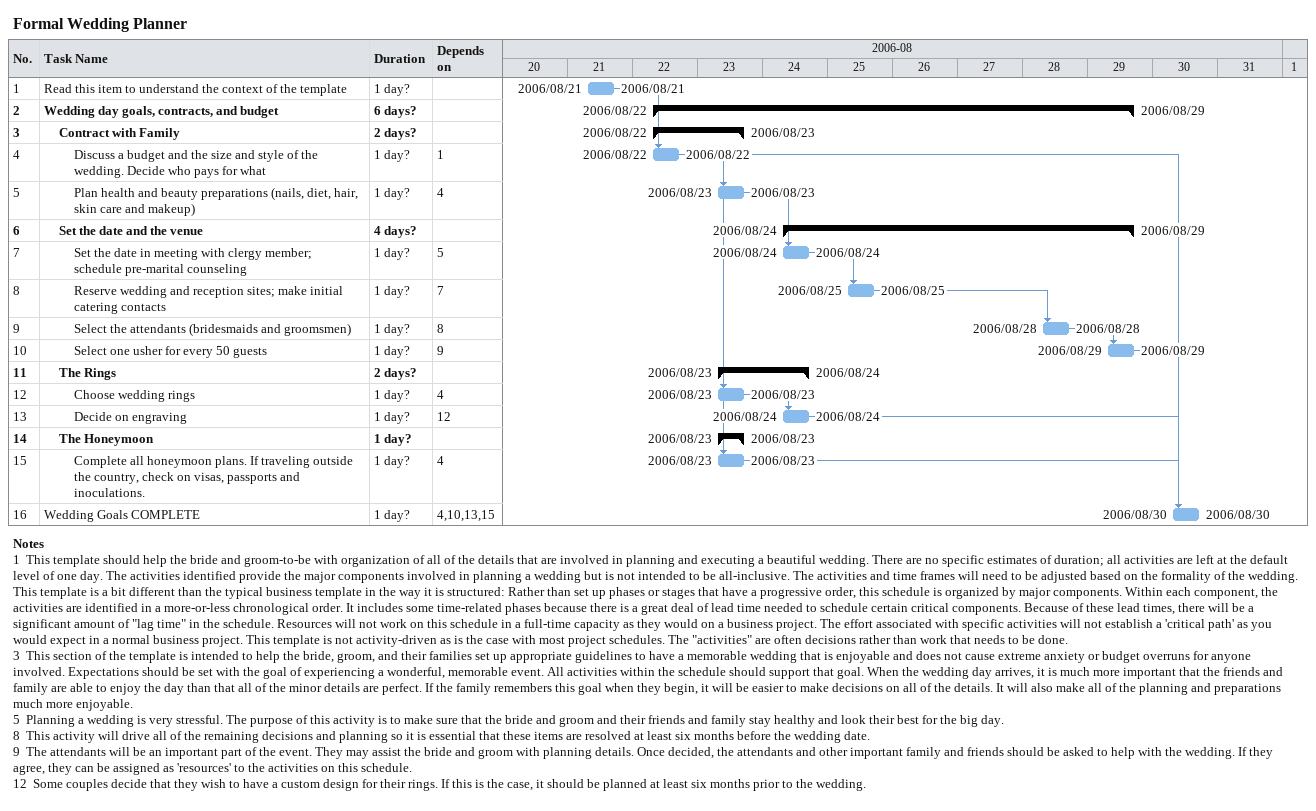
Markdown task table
Formal Wedding Planner

| ID | Level | Task | Duration | Start | Finish | Predecessors |
|---|---|---|---|---|---|---|
| 1 | 1 | Read this item to understand the context of the template | 1d? | 2006-08-21 | 2006-08-21 |  |
| 2 | 1 | **Wedding day goals, contracts, and budget** | 6d? | 2006-08-22 | 2006-08-29 |  |
| 3 | 2 | **Contract with Family** | 2d? | 2006-08-22 | 2006-08-23 |  |
| 4 | 3 | Discuss a budget and the size and style of the wedding. Decide who pays for what | 1d? | 2006-08-22 | 2006-08-22 | 1 |
| 5 | 3 | Plan health and beauty preparations (nails, diet, hair, skin care and makeup) | 1d? | 2006-08-23 | 2006-08-23 | 4 |
| 6 | 2 | **Set the date and the venue** | 4d? | 2006-08-24 | 2006-08-29 |  |
| 7 | 3 | Set the date in meeting with clergy member; schedule pre-marital counseling | 1d? | 2006-08-24 | 2006-08-24 | 5 |
| 8 | 3 | Reserve wedding and reception sites; make initial catering contacts | 1d? | 2006-08-25 | 2006-08-25 | 7 |
| 9 | 3 | Select the attendants (bridesmaids and groomsmen) | 1d? | 2006-08-28 | 2006-08-28 | 8 |
| 10 | 3 | Select one usher for every 50 guests | 1d? | 2006-08-29 | 2006-08-29 | 9 |
| 11 | 2 | **The Rings** | 2d? | 2006-08-23 | 2006-08-24 |  |
| 12 | 3 | Choose wedding rings | 1d? | 2006-08-23 | 2006-08-23 | 4 |
| 13 | 3 | Decide on engraving | 1d? | 2006-08-24 | 2006-08-24 | 12 |
| 14 | 2 | **The Honeymoon** | 1d? | 2006-08-23 | 2006-08-23 |  |
| 15 | 3 | Complete all honeymoon plans. If traveling outside the country, check on visas, passports and inoculations. | 1d? | 2006-08-23 | 2006-08-23 | 4 |
| 16 | 1 | Wedding Goals COMPLETE | 1d? | 2006-08-30 | 2006-08-30 | 4, 10, 13, 15 |

Notes
- 1: This template should help the bride and groom-to-be with organization of all of the details that are involved in planning and executing a beautiful wedding. There are no specific estimates of duration; all activities are left at the default level of one day. The activities identified provide the major components involved in planning a wedding but is not intended to be all-inclusive. The activities and time frames will need to be adjusted based on the formality of the wedding. This template is a bit different than the typical business template in the way it is structured: Rather than set up phases or stages that have a progressive order, this schedule is organized by major components. Within each component, the activities are identified in a more-or-less chronological order. It includes some time-related phases because there is a great deal of lead time needed to schedule certain critical components. Because of these lead times, there will be a significant amount of "lag time" in the schedule. Resources will not work on this schedule in a full-time capacity as they would on a business project. The effort associated with specific activities will not establish a 'critical path' as you would expect in a normal business project. This template is not activity-driven as is the case with most project schedules. The "activities" are often decisions rather than work that needs to be done.
- 3: This section of the template is intended to help the bride, groom, and their families set up appropriate guidelines to have a memorable wedding that is enjoyable and does not cause extreme anxiety or budget overruns for anyone involved. Expectations should be set with the goal of experiencing a wonderful, memorable event. All activities within the schedule should support that goal. When the wedding day arrives, it is much more important that the friends and family are able to enjoy the day than that all of the minor details are perfect. If the family remembers this goal when they begin, it will be easier to make decisions on all of the details. It will also make all of the planning and preparations much more enjoyable.
- 5: Planning a wedding is very stressful. The purpose of this activity is to make sure that the bride and groom and their friends and family stay healthy and look their best for the big day.
- 8: This activity will drive all of the remaining decisions and planning so it is essential that these items are resolved at least six months before the wedding date.
- 9: The attendants will be an important part of the event. They may assist the bride and groom with planning details. Once decided, the attendants and other important family and friends should be asked to help with the wedding. If they agree, they can be assigned as 'resources' to the activities on this schedule.
- 12: Some couples decide that they wish to have a custom design for their rings. If this is the case, it should be planned at least six months prior to the wedding.
